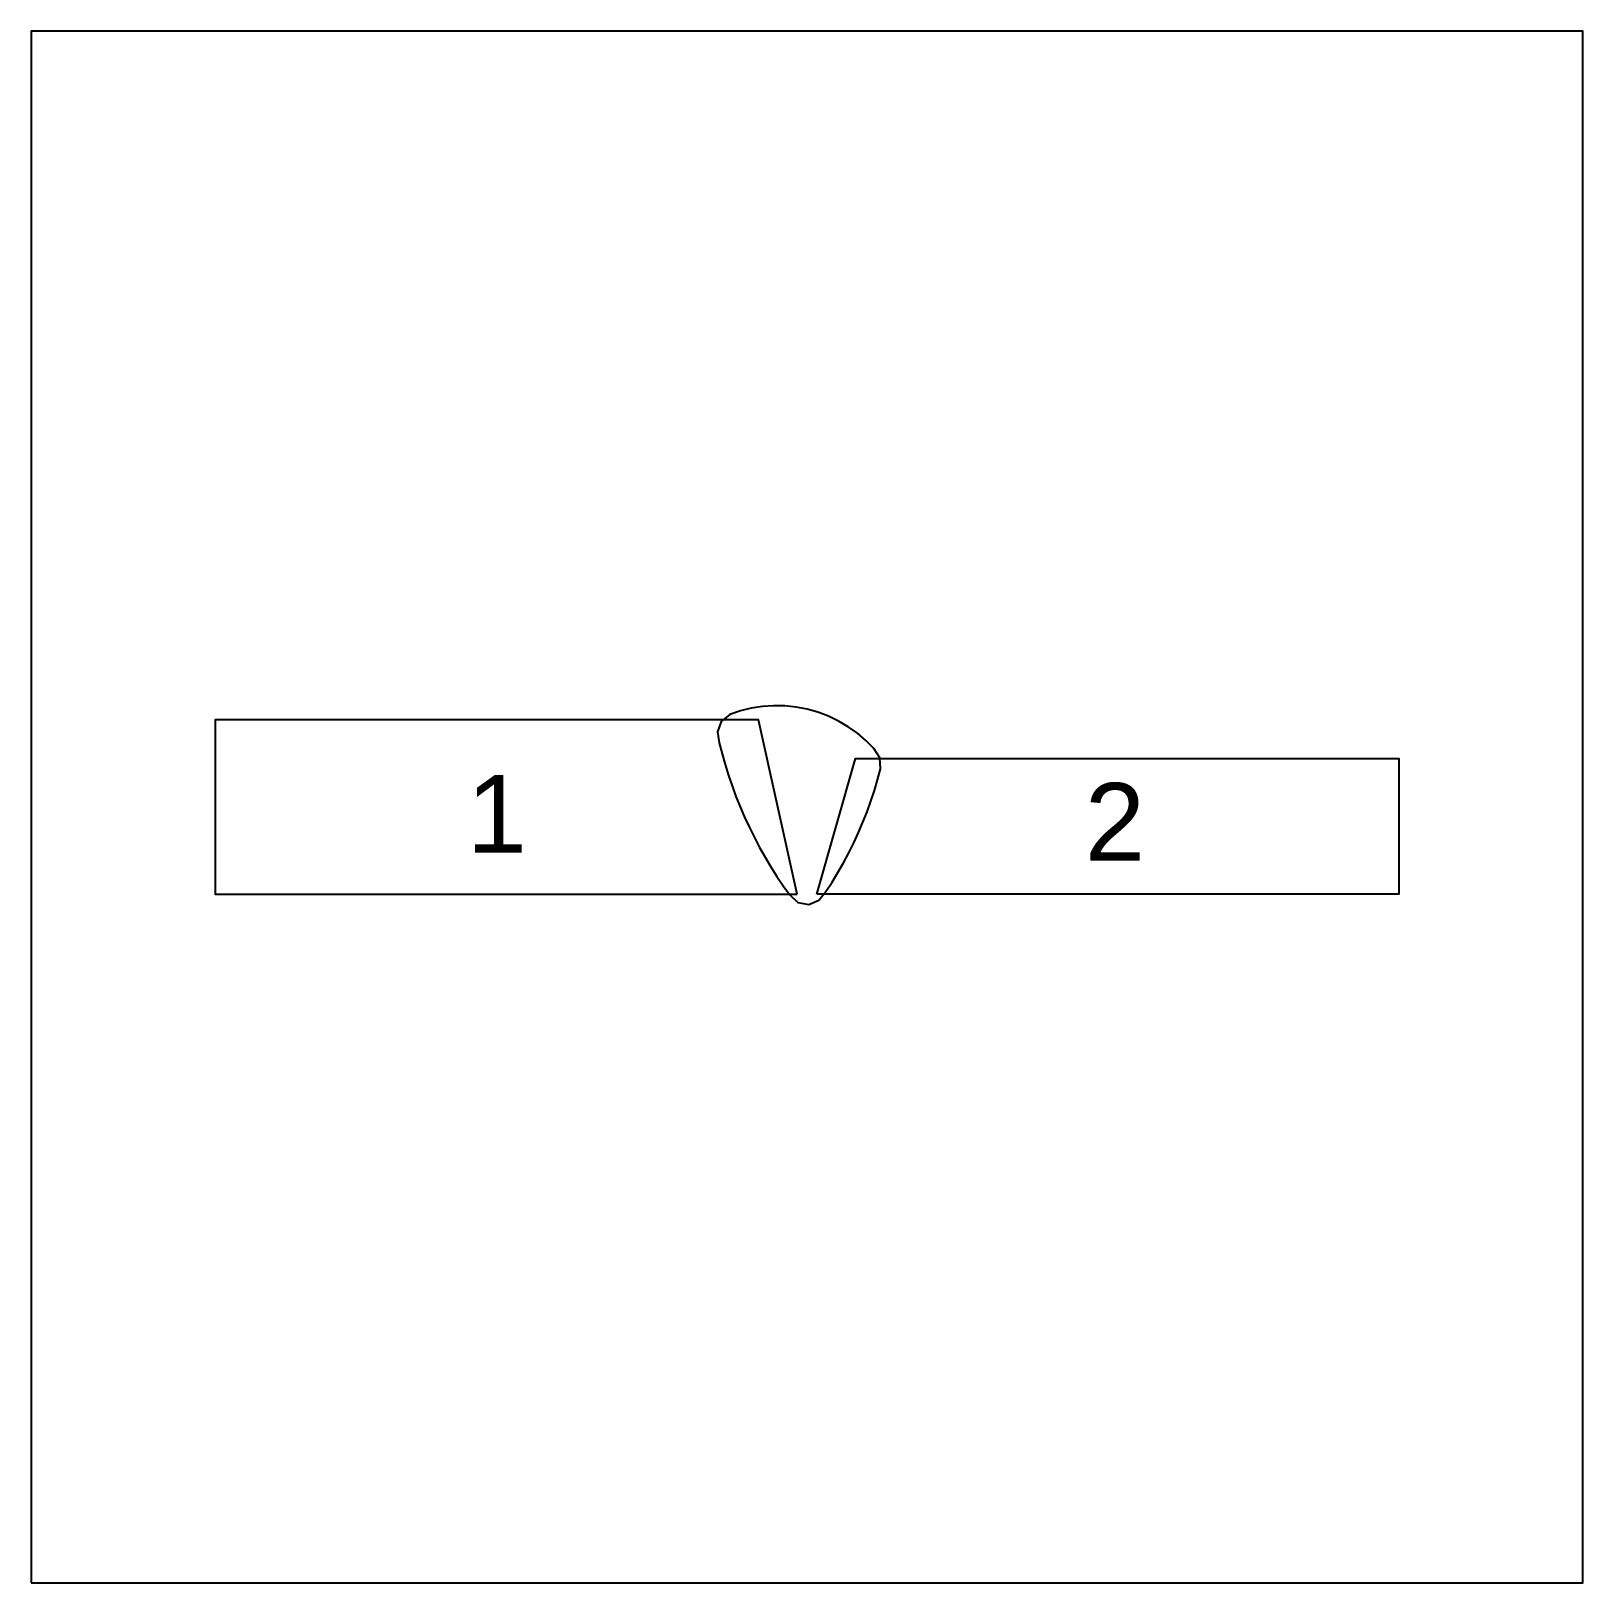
# Model space of a CAD drawing. Header units: millimetres. Extents: x 0 to 800, y 0 to 800.
import ezdxf

# ---------------------------------------------------------------- set-up
doc = ezdxf.new("R2010")
doc.units = ezdxf.units.MM
doc.styles.get("Standard").update_dxf_attribs({"font": 'arial.ttf'})

msp = doc.modelspace()

# ---------------------------------------------------------------- linework, layer by layer
for points in [[(0, 0), (800, 0), (800, 800), (0, 800)], [(356.21, 427.42), (357.79, 421.85), (359.52, 416.32), (361.39, 410.83), (363.4, 405.4), (365.56, 400.03), (367.86, 394.71), (370.3, 389.45), (372.87, 384.27), (375.58, 379.15), (378.43, 374.1), (381.41, 369.13), (384.52, 364.25), (387.76, 359.44), (391.12, 354.73), (395.29, 350.8), (400.9, 349.73), (406.18, 351.91), (409.78, 356.42), (412.94, 361.27), (415.96, 366.22), (418.84, 371.24), (421.57, 376.35), (424.14, 381.54), (426.57, 386.8), (428.85, 392.13), (430.96, 397.52), (432.92, 402.97), (434.73, 408.48), (436.37, 414.03), (437.85, 419.63), (437.62, 425.34), (434.43, 430.12), (430.36, 434.24), (425.95, 437.99), (421.23, 441.35), (416.25, 444.3), (411.03, 446.8), (405.61, 448.85), (400.03, 450.42), (394.35, 451.51), (388.58, 452.1), (382.79, 452.19), (377.02, 451.79), (371.3, 450.89), (365.67, 449.5), (360.19, 447.64), (355.68, 444.13), (353.83, 438.73), (354.78, 433.03)], [(395, 355), (375, 445), (95, 445), (95, 355)], [(405, 355), (425, 425), (705, 425), (705, 355)]]:
    msp.add_lwpolyline(points, close=True)

# ---------------------------------------------------------------- texts
for s, p in [('1', (224.56, 376.49)), ('2', (543.17, 372.37))]:
    msp.add_text(s, height=40).set_placement(p)

doc.saveas('drawing.dxf')
